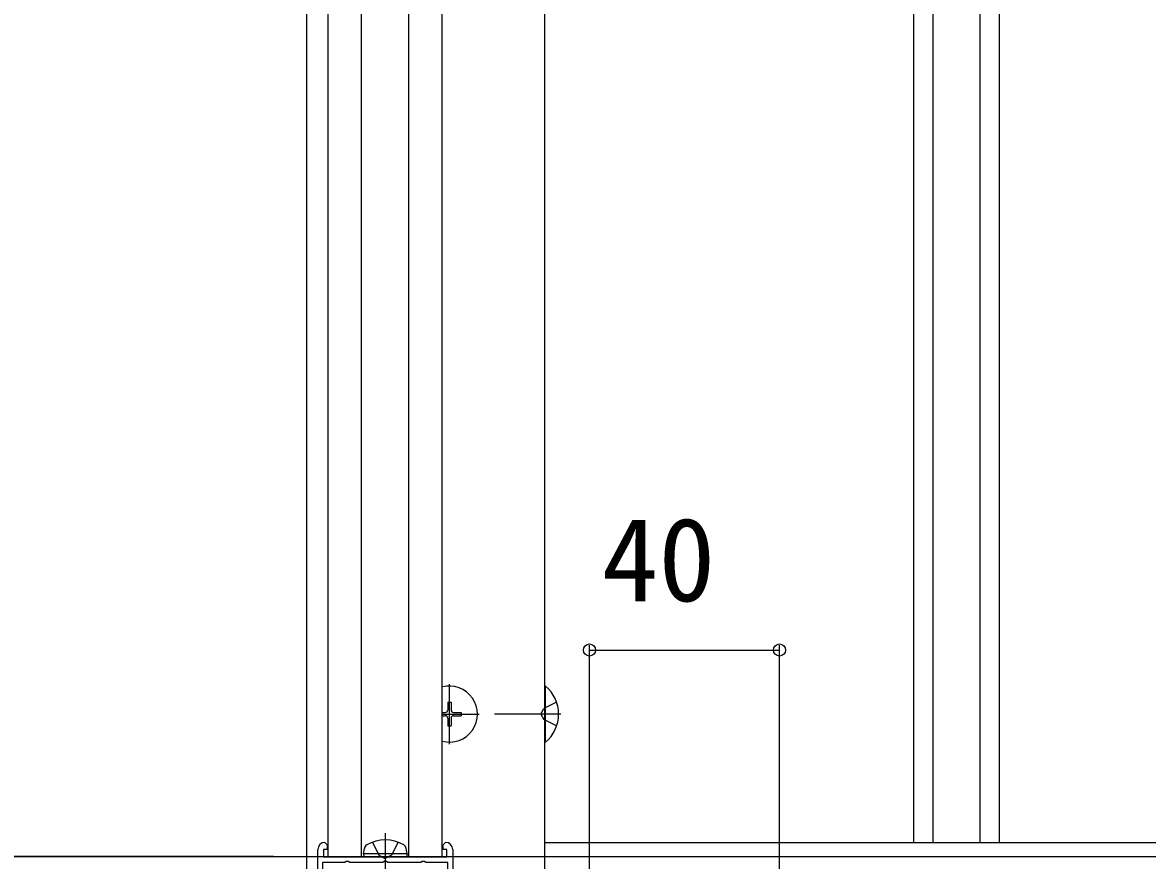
# Model space of a CAD drawing. Units: millimetres, scale not verified. Extents: x -1050 to 1050, y -1578 to 1569.
# Drawn here: x -589.4 to -352.5, y 793.7 to 970 of the extents above; entities that cross this region are included whole.
import ezdxf
from ezdxf.enums import TextEntityAlignment as Align

# ---------------------------------------------------------------- set-up
doc = ezdxf.new("R2010")
doc.units = ezdxf.units.MM
doc.header["$LTSCALE"] = 8
for name, color, linetype in [('0-3_YKK_11', 7, 'Continuous'), ('0-4_YKK_12', 2, 'Continuous'), ('0-5_YKK_13', 4, 'Continuous'), ('0-6_YKK_D', 6, 'Continuous')]:
    doc.layers.add(name, color=color, linetype=linetype)
doc.styles.add('ＭＳ ゴシック', font='')
doc.styles.get('ＭＳ ゴシック').set_extended_font_data('MS Gothic')

msp = doc.modelspace()

# ---------------------------------------------------------------- linework, layer by layer
at = {"layer": '0-3_YKK_11'}
for points in [[(-498.8, 796), (-498.8, 789.5), (-499.8, 789.5), (-499.8, 793.3), (-504.48, 793.3), (-504.74, 793.45), (-505.26, 793.45), (-505.52, 793.3), (-512.48, 793.3), (-512.74, 793.45), (-513, 793.6), (-513.26, 793.45), (-513.52, 793.3), (-520.48, 793.3), (-520.74, 793.45), (-521.26, 793.45), (-521.52, 793.3), (-526.2, 793.3), (-526.2, 789.5), (-527.2, 789.5), (-527.2, 796)], [(-526, 794.5), (-513, 794.5), (-500, 794.5), (-500, 796), (-500.8, 796), (-500.8, 797), (-500.3, 797.5)], [(-525.7, 797.5), (-525.2, 797), (-525.2, 796), (-526, 796), (-526, 794.5)]]:
    msp.add_lwpolyline(points, dxfattribs=at)
for centre, start, end in [((-525.7, 796), 90.00001, 179.99999), ((-500.3, 796), 0.00001, 89.99999)]:
    msp.add_arc(centre, 1.5, start, end, dxfattribs=at)
at = {"layer": '0-4_YKK_12'}
for p, q in [((-529.5, 789.501), (-529.5, 1061.5)), ((-525, 794.5), (-525, 1061.5)), ((-518.002, 794.5), (-518.002, 1061.5)), ((-508, 794.5), (-508, 1061.5)), ((-501, 794.5), (-501, 1061.5)), ((-479.5, 1061.5), (-479.5, 790.5)), ((-401.75, 1058.5), (-401.75, 797.5)), ((-397.693, 1058.5), (-397.693, 797.5)), ((-387.807, 1058.5), (-387.807, 797.5)), ((-383.75, 1058.5), (-383.75, 797.5)), ((-476, 824.501), (-490, 824.501)), ((-513, 799.444), (-513, 778.371)), ((-479.5, 797.5), (-247, 797.5)), ((-845.775, 794.501), (-247, 794.501)), ((-525, 794.5), (-501, 794.5))]:
    msp.add_line(p, q, dxfattribs=at)
at = {"layer": '0-5_YKK_13'}
for p, q in [((-499.5, 818.201), (-499.5, 830.801)), ((-479.5, 830.401), (-479.5, 818.601)), ((-479.252, 830.401), (-479.5, 830.401)), ((-479.252, 818.601), (-479.252, 830.401)), ((-499.85, 827.001), (-499.15, 827.001)), ((-499.85, 827.001), (-499.85, 825.351)), ((-499.15, 827.001), (-499.15, 825.351)), ((-476.917, 827.001), (-479.635, 825.646)), ((-501, 824.851), (-500.35, 824.851)), ((-501, 824.501), (-493.2, 824.501)), ((-498.65, 824.851), (-497, 824.851)), ((-497, 824.851), (-497, 824.151)), ((-480.244, 824.501), (-479.635, 825.646)), ((-480.244, 824.501), (-479.635, 823.356)), ((-501, 824.151), (-500.35, 824.151)), ((-499.85, 823.651), (-499.85, 822.001)), ((-499.85, 822.001), (-499.15, 822.001)), ((-499.15, 823.651), (-499.15, 822.001)), ((-498.65, 824.151), (-497, 824.151)), ((-476.917, 822.001), (-479.635, 823.356)), ((-479.252, 818.601), (-479.5, 818.601)), ((-517.604, 795.089), (-517.402, 796.236)), ((-508.396, 795.089), (-508.598, 796.236)), ((-508.396, 795.089), (-517.604, 795.089)), ((-517.604, 795.089), (-517.501, 794.5)), ((-508.499, 794.5), (-517.501, 794.5)), ((-508.396, 795.089), (-508.499, 794.5))]:
    msp.add_line(p, q, dxfattribs=at)
for points in [[(-515.707, 797.536), (-514.348, 794.809), (-513, 794.093)], [(-510.293, 797.536), (-511.652, 794.809), (-513, 794.093)]]:
    msp.add_lwpolyline(points, dxfattribs=at)
for centre, radius, start, end in [((-499.5, 824.501), 5.9, 255.27147, 104.72853), ((-484.2, 824.501), 7.7, 309.98312, 50.01688), ((-500.35, 825.351), 0.5, 270, 0), ((-498.65, 825.351), 0.5, 180, 270), ((-500.35, 823.651), 0.5, 0, 90), ((-498.65, 823.651), 0.5, 90, 180), ((-516.359, 796.052), 1.059, 120.63591, 170), ((-513, 790.38), 7.651, 59.36409, 120.63591), ((-509.641, 796.052), 1.059, 10, 59.36409)]:
    msp.add_arc(centre, radius, start, end, dxfattribs=at)
at = {"layer": '0-6_YKK_D'}
for p, q in [((-470, 790.201), (-470, 838.983)), ((-430, 749.901), (-430, 838.983)), ((-470, 837.983), (-430, 837.983)), ((-538.5, 794.501), (-667, 794.501)), ((-536.5, 794.501), (-667, 794.501))]:
    msp.add_line(p, q, dxfattribs=at)
for centre in [(-470, 837.983), (-430, 837.983)]:
    msp.add_circle(centre, 1.275, dxfattribs=at)

# ---------------------------------------------------------------- texts
at = {"layer": '0-6_YKK_D', "style": 'ＭＳ ゴシック'}
msp.add_text('40', height=17.6, dxfattribs=at).set_placement((-467.455, 842.983), align=Align.BOTTOM_LEFT)

doc.saveas('drawing.dxf')
